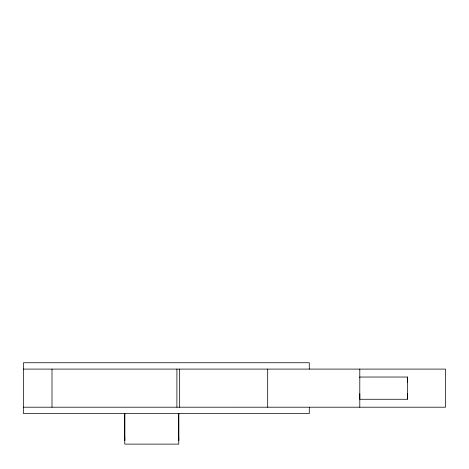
<?xml version="1.0" encoding="UTF-8"?>
<svg xmlns="http://www.w3.org/2000/svg" width="469" height="469" viewBox="0 0 469 469"><rect width="100%" height="100%" fill="white"/><g stroke="black" fill="none" stroke-linecap="round" stroke-linejoin="round"><path stroke-width="0.7" d="M52.006 407.209L52.006 369.097M124.766 413.646L124.76 444.12L178.753 444.12L178.759 413.646M176.901 407.209L176.901 369.097M179.668 407.209L179.668 369.097M267.688 407.209L267.688 369.097M309.294 407.209L309.294 413.564L23.45 413.564L23.45 362.748L309.294 362.748L309.294 369.097M359.793 407.209L359.793 369.097M359.793 393.708L359.793 399.271L407.438 399.271L407.438 377.035L359.793 377.035L359.793 377.416M23.45 369.097L445.55 369.097L445.55 407.203L23.45 407.209M178.753 437.313L178.759 440.719L178.753 413.207M124.76 437.313L124.766 440.719L124.76 413.207M407.438 377.035L407.438 382.593M407.438 393.708L407.438 399.271"/></g></svg>
